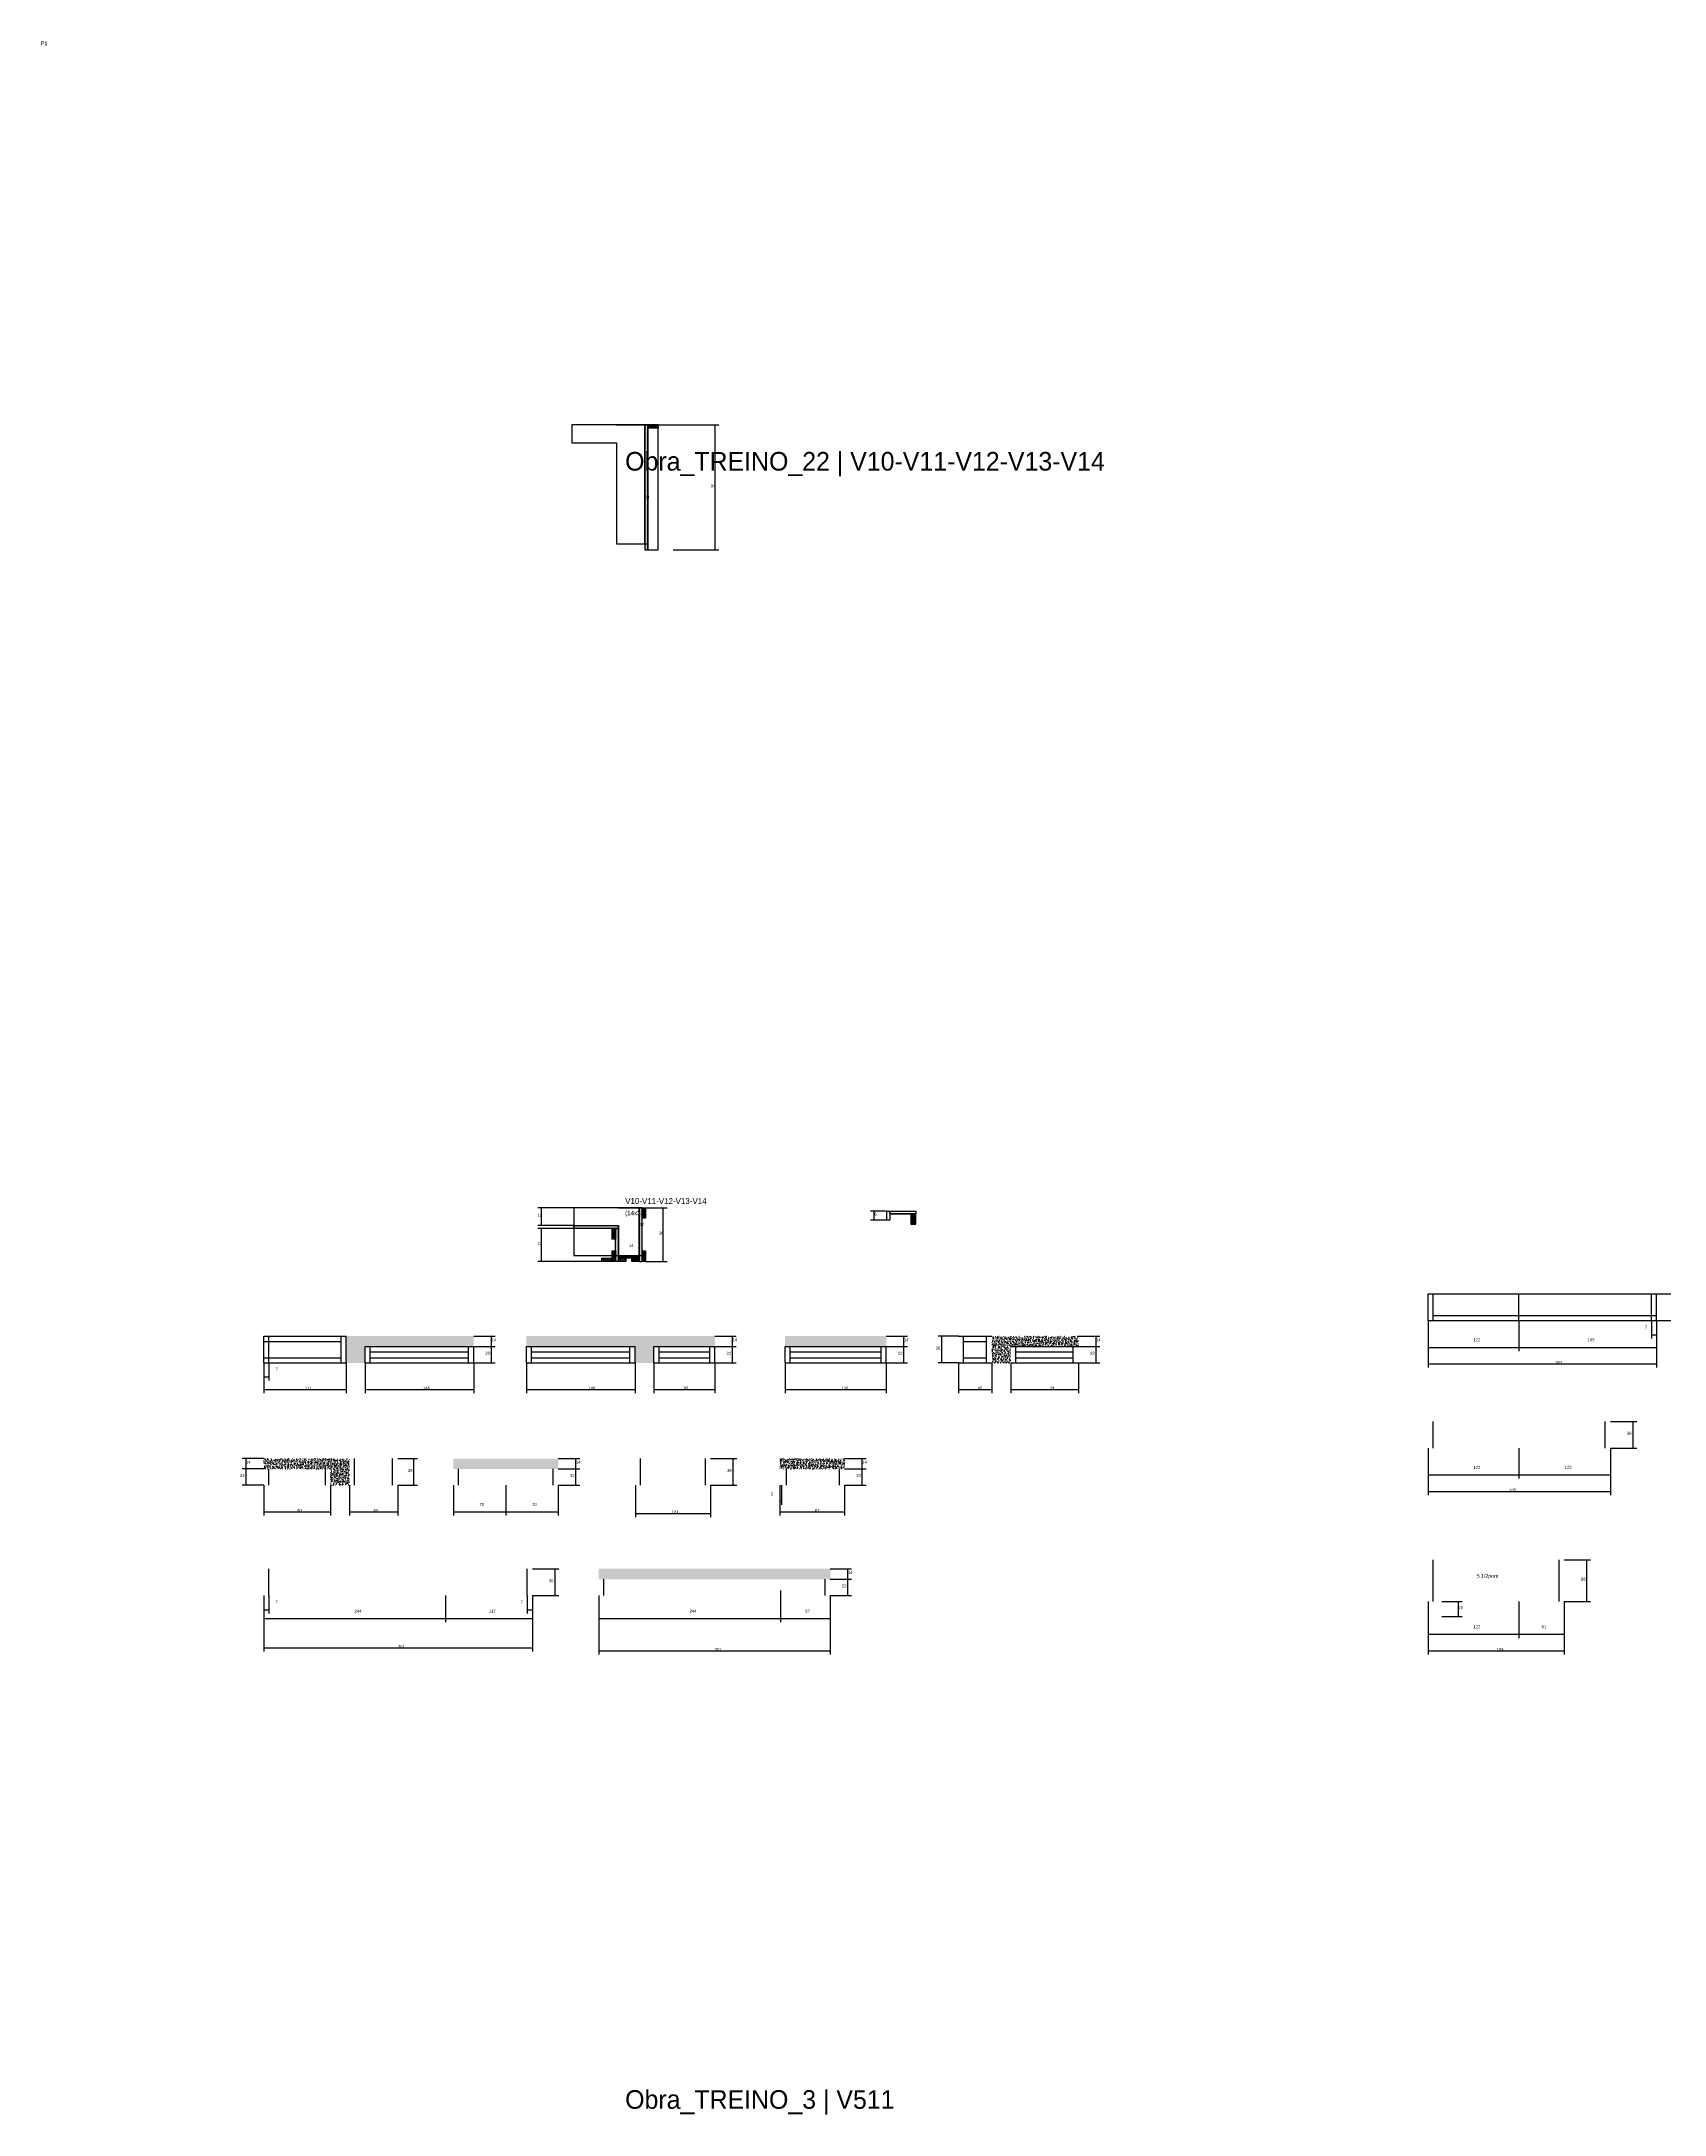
# Model space of a CAD drawing. Header units: metres. Extents: x -2848 to 22762, y -49062 to 1016.
# Drawn here: x 15216 to 17396, y -36418 to -33634 of the extents above; entities that cross this region are included whole.
import ezdxf

# ---------------------------------------------------------------- set-up
doc = ezdxf.new("R2010")
doc.units = ezdxf.units.M
for name, color, linetype in [('CONCRETO', 251, 'Continuous'), ('COTA', 4, 'Continuous'), ('Cota Seção (2x)', 4, 'Continuous'), ('Hachura', 253, 'Continuous'), ('LABEL_ID', 3, 'Continuous'), ('Madeira', 126, 'Continuous'), ('NOMENCLATURA', 7, 'Continuous'), ('Painéis', 200, 'Continuous'), ('SARR_2.2x7', 40, 'Continuous'), ('Texto Seção', 7, 'Continuous')]:
    doc.layers.add(name, color=color, linetype=linetype)

msp = doc.modelspace()

# ---------------------------------------------------------------- hatches: boundary and pattern name
at = {"layer": 'COTA'}
h = msp.add_hatch(dxfattribs=at)
h.set_pattern_fill('AR-CONC', scale=0.03)
h.paths.add_polyline_path([(15625.4, -35372.4), (15625.4, -35408.4), (15650.7, -35408.4), (15650.7, -35386.4), (15796.6, -35386.4), (15796.6, -35372.4)])
h = msp.add_hatch(dxfattribs=at)
h.set_pattern_fill('AR-CONC', scale=0.03)
h.paths.add_polyline_path([(16038.6, -35386.4), (16120.5, -35386.4), (16120.5, -35372.4), (15867.4, -35372.4), (15867.4, -35386.4), (16013.3, -35386.4), (16013.3, -35408.4), (16038.6, -35408.4)])
h = msp.add_hatch(dxfattribs=at)
h.set_pattern_fill('AR-CONC', scale=0.03)
h.paths.add_polyline_path([(16350.7, -35386.4), (16350.7, -35372.4), (16214.7, -35372.4), (16214.7, -35386.4)])
h = msp.add_hatch(dxfattribs=at)
h.set_pattern_fill('AR-CONC', scale=0.03)
h.paths.add_polyline_path([(16492.5, -35408.4), (16517.8, -35408.4), (16517.8, -35386.4), (16608.8, -35386.4), (16608.8, -35372.4), (16492.5, -35372.4)])
h = msp.add_hatch(dxfattribs=at)
h.set_pattern_fill('AR-CONC', scale=0.03)
h.paths.add_polyline_path([(15629.7, -35536.7), (15514.5, -35536.7), (15514.5, -35550.7), (15604.4, -35550.7), (15604.4, -35572.7), (15629.7, -35572.7)])
h = msp.add_hatch(dxfattribs=at)
h.set_pattern_fill('AR-CONC', scale=0.03)
h.paths.add_polyline_path([(15910.2, -35550.7), (15910.2, -35536.7), (15769.3, -35536.7), (15769.3, -35550.7)])
h = msp.add_hatch(dxfattribs=at)
h.set_pattern_fill('AR-CONC', scale=0.03)
h.paths.add_polyline_path([(16294.8, -35550.7), (16294.8, -35536.7), (16207.9, -35536.7), (16207.9, -35550.7)])
h = msp.add_hatch(dxfattribs=at)
h.set_pattern_fill('AR-CONC', scale=0.03)
h.paths.add_polyline_path([(16275.5, -35698.8), (16275.5, -35684.8), (15964.5, -35684.8), (15964.5, -35698.8)])
at = {"layer": 'Hachura'}
h = msp.add_hatch(color=8, dxfattribs=at)
h.dxf.hatch_style = 1
h.paths.add_polyline_path([(16030.3, -34148.5), (16026.3, -34148.5), (16026.3, -34148.5), (16026.3, -34316.5), (16026.3, -34316.5), (16030.3, -34316.5), (16030.3, -34316.5), (16030.3, -34148.5)])
h = msp.add_hatch(dxfattribs=at)
h.set_pattern_fill('ANSI31', scale=0.5)
h.paths.add_polyline_path([(16044.3, -34148.5), (16044.3, -34152.9), (16044.3, -34152.9), (16030.3, -34152.9), (16030.3, -34152.9), (16030.3, -34148.5), (16030.3, -34148.5), (16044.3, -34148.5)])
h = msp.add_hatch(color=8, dxfattribs=at)
h.dxf.hatch_style = 1
h.paths.add_polyline_path([(16023, -35200), (16019, -35200), (16019, -35200), (16019, -35272), (16019, -35272), (16023, -35272), (16023, -35272), (16023, -35200)])
h = msp.add_hatch(dxfattribs=at)
h.set_pattern_fill('ANSI31', scale=0.5)
h.paths.add_polyline_path([(16027.4, -35214), (16023, -35214), (16023, -35214), (16023, -35200), (16023, -35200), (16027.4, -35200), (16027.4, -35200), (16027.4, -35214)])
h = msp.add_hatch(color=8, dxfattribs=at)
h.dxf.hatch_style = 1
h.paths.add_polyline_path([(15931, -35228), (15931, -35224), (15931, -35224), (15991, -35224), (15991, -35224), (15991, -35228), (15991, -35228), (15931, -35228)])
h = msp.add_hatch(dxfattribs=at)
h.set_pattern_fill('ANSI31', scale=0.5)
h.paths.add_polyline_path([(15987, -35242), (15982.6, -35242), (15982.6, -35242), (15982.6, -35228), (15982.6, -35228), (15987, -35228), (15987, -35228), (15987, -35242)])
h = msp.add_hatch(color=8, dxfattribs=at)
h.dxf.hatch_style = 1
h.paths.add_polyline_path([(15987, -35228), (15991, -35228), (15991, -35228), (15991, -35272), (15991, -35272), (15987, -35272), (15987, -35272), (15987, -35228)])
h = msp.add_hatch(dxfattribs=at)
h.set_pattern_fill('ANSI31', scale=0.5)
h.paths.add_polyline_path([(15982.6, -35267.6), (15982.6, -35272), (15982.6, -35272), (15968.6, -35272), (15968.6, -35272), (15968.6, -35267.6), (15968.6, -35267.6), (15982.6, -35267.6)])
h = msp.add_hatch(dxfattribs=at)
h.set_pattern_fill('ANSI31', scale=0.5)
h.paths.add_polyline_path([(15987, -35272), (15982.6, -35272), (15982.6, -35272), (15982.6, -35258), (15982.6, -35258), (15987, -35258), (15987, -35258), (15987, -35272)])
h = msp.add_hatch(color=8, dxfattribs=at)
h.dxf.hatch_style = 1
h.paths.add_polyline_path([(15991, -35267.6), (15991, -35264), (15991, -35264), (16019, -35264), (16019, -35264), (16019, -35267.6), (16019, -35267.6), (15991, -35267.6)])
h = msp.add_hatch(dxfattribs=at)
h.set_pattern_fill('ANSI31', scale=0.5)
h.paths.add_polyline_path([(15991, -35272), (15991, -35267.6), (15991, -35267.6), (16001, -35267.6), (16001, -35267.6), (16001, -35272), (16001, -35272), (15991, -35272)])
h = msp.add_hatch(dxfattribs=at)
h.set_pattern_fill('ANSI31', scale=0.5)
h.paths.add_polyline_path([(16009, -35272), (16009, -35267.6), (16009, -35267.6), (16019, -35267.6), (16019, -35267.6), (16019, -35272), (16019, -35272), (16009, -35272)])
h = msp.add_hatch(dxfattribs=at)
h.set_pattern_fill('ANSI31', scale=0.5)
h.paths.add_polyline_path([(16027.4, -35272), (16023, -35272), (16023, -35272), (16023, -35258), (16023, -35258), (16027.4, -35258), (16027.4, -35258), (16027.4, -35272)])
at = {"layer": 'Madeira'}
h = msp.add_hatch(dxfattribs=at)
h.set_pattern_fill('ANSI31', scale=0.2)
h.paths.add_polyline_path([(16390.5, -35208.1), (16383.5, -35208.1), (16383.5, -35222.1), (16390.5, -35222.1)])

# ---------------------------------------------------------------- linework, layer by layer
at = {"layer": 'CONCRETO'}
for points in [[(16026.3, -34168.5), (16026.3, -34148.5), (15928.3, -34148.5), (15928.3, -34172.5), (15988.3, -34172.5), (15988.3, -34308.5), (16026.3, -34308.5), (16026.3, -34168.5)], [(15931, -35200), (15931, -35224), (15991, -35224), (15991, -35264), (16019, -35264), (16019, -35220), (16019, -35200), (15991, -35200), (15991, -35200)], [(15931, -35264), (16019, -35264), (16019, -35200), (15931, -35200)]]:
    msp.add_lwpolyline(points, close=True, dxfattribs=at)
at = {"layer": 'COTA'}
for p, q in [((16044.3, -34148.5), (16125.7, -34148.5)), ((16120.7, -34316.5), (16120.7, -34148.5)), ((16064.3, -34316.5), (16125.7, -34316.5)), ((15931, -35200), (15882.6, -35200)), ((15887.6, -35224), (15887.6, -35200)), ((16011.9, -35200), (16056.2, -35200)), ((16051.2, -35272), (16051.2, -35200)), ((15931, -35224), (15882.6, -35224)), ((15931, -35228), (15882.6, -35228)), ((15887.6, -35272), (15887.6, -35228)), ((15968.6, -35272), (15882.6, -35272)), ((16027.4, -35272), (16056.2, -35272)), ((17385.3, -35315.5), (17420.7, -35315.5)), ((17078.3, -35351.5), (17078.3, -35392.4)), ((17078.3, -35351.5), (17078.3, -35414.7)), ((17200.3, -35351.5), (17200.3, -35392.4)), ((17200.3, -35351.5), (17200.3, -35392.4)), ((17378.3, -35351.5), (17378.3, -35375.5)), ((17385.3, -35351.5), (17385.3, -35392.4)), ((17385.3, -35351.5), (17385.3, -35414.7)), ((17385.3, -35351.5), (17420.7, -35351.5)), ((17385.3, -35351.5), (17385.3, -35375.5)), ((15796.6, -35372.4), (15825.3, -35372.4)), ((15820.3, -35386.4), (15820.3, -35372.4)), ((16120.5, -35372.4), (16149.2, -35372.4)), ((16144.2, -35386.4), (16144.2, -35372.4)), ((16350.7, -35372.4), (16379.3, -35372.4)), ((16374.3, -35386.4), (16374.3, -35372.4)), ((16447.6, -35372.4), (16420.2, -35372.4)), ((16425.2, -35408.4), (16425.2, -35372.4)), ((16608.8, -35372.4), (16637.4, -35372.4)), ((16632.4, -35386.4), (16632.4, -35372.4)), ((17378.3, -35370.5), (17385.3, -35370.5)), ((15514.5, -35408.4), (15514.5, -35449.1)), ((15514.5, -35408.4), (15514.5, -35431.9)), ((15521.5, -35408.4), (15521.5, -35431.9)), ((15625.4, -35408.4), (15625.4, -35449.1)), ((15650.7, -35408.4), (15650.7, -35449.1)), ((15796.6, -35386.4), (15825.3, -35386.4)), ((15796.6, -35386.4), (15825.3, -35386.4)), ((15796.6, -35408.4), (15796.6, -35449.1)), ((15796.6, -35408.4), (15825.3, -35408.4)), ((15820.3, -35408.4), (15820.3, -35386.4)), ((15867.4, -35408.4), (15867.4, -35449.1)), ((16013.3, -35408.4), (16013.3, -35449.1)), ((16038.6, -35408.4), (16038.6, -35449.1)), ((16120.5, -35386.4), (16149.2, -35386.4)), ((16120.5, -35386.4), (16149.2, -35386.4)), ((16120.5, -35408.4), (16120.5, -35449.1)), ((16120.5, -35408.4), (16149.2, -35408.4)), ((16144.2, -35408.4), (16144.2, -35386.4)), ((16214.7, -35408.4), (16214.7, -35449.1)), ((16350.7, -35386.4), (16379.3, -35386.4)), ((16350.7, -35386.4), (16379.3, -35386.4)), ((16350.7, -35408.4), (16350.7, -35449.1)), ((16350.7, -35408.4), (16379.3, -35408.4)), ((16374.3, -35408.4), (16374.3, -35386.4)), ((16447.6, -35408.4), (16420.2, -35408.4)), ((16447.6, -35408.4), (16447.6, -35449.1)), ((16492.5, -35408.4), (16492.5, -35449.1)), ((16517.8, -35408.4), (16517.8, -35449.1)), ((16608.8, -35386.4), (16637.4, -35386.4)), ((16608.8, -35386.4), (16637.4, -35386.4)), ((16608.8, -35408.4), (16608.8, -35449.1)), ((16608.8, -35408.4), (16637.4, -35408.4)), ((16632.4, -35408.4), (16632.4, -35386.4)), ((17078.3, -35387.4), (17200.3, -35387.4)), ((17078.3, -35409.7), (17385.3, -35409.7)), ((17200.3, -35387.4), (17385.3, -35387.4)), ((15514.5, -35426.9), (15521.5, -35426.9)), ((15514.5, -35444.1), (15625.4, -35444.1)), ((15650.7, -35444.1), (15796.6, -35444.1)), ((15867.4, -35444.1), (16013.3, -35444.1)), ((16038.6, -35444.1), (16120.5, -35444.1)), ((16214.7, -35444.1), (16350.7, -35444.1)), ((16447.6, -35444.1), (16492.5, -35444.1)), ((16517.8, -35444.1), (16608.8, -35444.1)), ((17323.3, -35486.8), (17358.7, -35486.8)), ((17353.7, -35522.8), (17353.7, -35486.8)), ((17078.3, -35522.8), (17078.3, -35563.7)), ((17078.3, -35522.8), (17078.3, -35586)), ((17200.3, -35522.8), (17200.3, -35563.7)), ((17200.3, -35522.8), (17200.3, -35563.7)), ((17323.3, -35522.8), (17323.3, -35563.7)), ((17323.3, -35522.8), (17323.3, -35586)), ((17323.3, -35522.8), (17358.7, -35522.8)), ((15514.5, -35536.7), (15485.8, -35536.7)), ((15514.5, -35550.7), (15485.8, -35550.7)), ((15514.5, -35550.7), (15485.8, -35550.7)), ((15490.8, -35550.7), (15490.8, -35536.7)), ((15490.8, -35572.7), (15490.8, -35550.7)), ((15694.6, -35536.7), (15721.3, -35536.7)), ((15716.3, -35572.7), (15716.3, -35536.7)), ((15910.2, -35536.7), (15938.9, -35536.7)), ((15910.2, -35550.7), (15938.9, -35550.7)), ((15910.2, -35550.7), (15938.9, -35550.7)), ((15933.9, -35550.7), (15933.9, -35536.7)), ((15933.9, -35572.7), (15933.9, -35550.7)), ((16114.8, -35536.7), (16150.2, -35536.7)), ((16145.2, -35572.7), (16145.2, -35536.7)), ((16294.8, -35536.7), (16323.5, -35536.7)), ((16294.8, -35550.7), (16323.5, -35550.7)), ((16294.8, -35550.7), (16323.5, -35550.7)), ((16318.5, -35550.7), (16318.5, -35536.7)), ((16318.5, -35572.7), (16318.5, -35550.7)), ((15514.5, -35572.7), (15485.8, -35572.7)), ((15514.5, -35572.7), (15514.5, -35613.4)), ((15604.4, -35572.7), (15604.4, -35613.4)), ((15629.7, -35572.7), (15629.7, -35613.4)), ((15694.6, -35572.7), (15694.6, -35613.4)), ((15694.6, -35572.7), (15721.3, -35572.7)), ((15769.3, -35572.7), (15769.3, -35613.4)), ((15839.8, -35572.7), (15839.8, -35613.4)), ((15839.8, -35572.7), (15839.8, -35613.4)), ((15910.2, -35572.7), (15938.9, -35572.7)), ((15910.2, -35572.7), (15910.2, -35613.4)), ((16013.8, -35572.7), (16013.8, -35615.5)), ((16114.8, -35572.7), (16114.8, -35615.5)), ((16114.8, -35572.7), (16150.2, -35572.7)), ((16207.9, -35572.7), (16207.9, -35613.4)), ((16207.9, -35572.7), (16207.9, -35599.1)), ((16209.9, -35572.7), (16209.9, -35599.1)), ((16294.8, -35572.7), (16294.8, -35613.4)), ((16294.8, -35572.7), (16323.5, -35572.7)), ((17078.3, -35558.7), (17200.3, -35558.7)), ((17200.3, -35558.7), (17323.3, -35558.7)), ((16207.9, -35594.1), (16209.9, -35594.1)), ((17078.3, -35581), (17323.3, -35581)), ((15514.5, -35608.4), (15604.4, -35608.4)), ((15629.7, -35608.4), (15694.6, -35608.4)), ((15769.3, -35608.4), (15839.8, -35608.4)), ((15839.8, -35608.4), (15910.2, -35608.4)), ((16013.8, -35610.5), (16114.8, -35610.5)), ((16207.9, -35608.4), (16294.8, -35608.4)), ((15875.5, -35684.8), (15910.8, -35684.8)), ((15905.8, -35720.8), (15905.8, -35684.8)), ((16275.5, -35684.8), (16304.1, -35684.8)), ((16299.1, -35698.8), (16299.1, -35684.8)), ((17261.3, -35672.7), (17296.7, -35672.7)), ((17291.7, -35728.7), (17291.7, -35672.7)), ((16208.5, -35713.8), (16208.5, -35756.7)), ((16208.5, -35713.8), (16208.5, -35756.7)), ((16275.5, -35698.8), (16304.1, -35698.8)), ((16275.5, -35698.8), (16304.1, -35698.8)), ((16299.1, -35720.8), (16299.1, -35698.8)), ((15514.5, -35720.8), (15514.5, -35796)), ((15514.5, -35720.8), (15514.5, -35756.7)), ((15514.5, -35720.8), (15514.5, -35744.9)), ((15514.5, -35739.9), (15521.5, -35739.9)), ((15521.5, -35720.8), (15521.5, -35744.9)), ((15758.5, -35720.8), (15758.5, -35756.7)), ((15758.5, -35720.8), (15758.5, -35756.7)), ((15868.4, -35720.8), (15868.4, -35744.9)), ((15868.4, -35739.9), (15875.4, -35739.9)), ((15875.4, -35720.8), (15875.4, -35796)), ((15875.4, -35720.8), (15910.8, -35720.8)), ((15875.4, -35720.8), (15875.4, -35756.7)), ((15875.4, -35720.8), (15875.4, -35744.9)), ((15964.5, -35720.8), (15964.5, -35800)), ((15964.5, -35720.8), (15964.5, -35756.7)), ((16275.5, -35720.8), (16275.5, -35800)), ((16275.5, -35720.8), (16304.1, -35720.8)), ((16275.5, -35720.8), (16275.5, -35756.7)), ((17078.3, -35728.7), (17078.3, -35777.8)), ((17078.3, -35728.7), (17078.3, -35800)), ((17096.8, -35728.7), (17124.1, -35728.7)), ((17119.1, -35748.7), (17119.1, -35728.7)), ((17200.3, -35728.7), (17200.3, -35777.8)), ((17200.3, -35728.7), (17200.3, -35777.8)), ((17261.3, -35728.7), (17261.3, -35777.8)), ((17261.3, -35728.7), (17261.3, -35800)), ((17261.3, -35728.7), (17296.7, -35728.7)), ((15514.5, -35751.7), (15758.5, -35751.7)), ((15758.5, -35751.7), (15875.4, -35751.7)), ((15964.5, -35751.7), (16208.5, -35751.7)), ((16208.5, -35751.7), (16275.5, -35751.7)), ((17078.3, -35772.8), (17200.3, -35772.8)), ((17096.8, -35748.7), (17124.1, -35748.7)), ((17200.3, -35772.8), (17261.3, -35772.8)), ((15514.5, -35791), (15875.4, -35791)), ((15964.5, -35795), (16275.5, -35795)), ((17078.3, -35795), (17261.3, -35795))]:
    msp.add_line(p, q, dxfattribs=at)
at = {"layer": 'Cota Seção (2x)'}
for p, q in [((15988.3, -34148.5), (16031.3, -34148.5)), ((16026.3, -34308.5), (16026.3, -34148.5)), ((15988.3, -34308.5), (16031.3, -34308.5)), ((15991, -35200), (16024, -35200)), ((16019, -35264), (16019, -35200)), ((16351.5, -35204.5), (16329.5, -35204.5)), ((16351.5, -35216.5), (16329.5, -35216.5)), ((16334.5, -35216.5), (16334.5, -35204.5)), ((15991, -35264), (15991, -35259)), ((15991, -35264), (16024, -35264)), ((15991, -35264), (16019, -35264)), ((16019, -35264), (16019, -35259))]:
    msp.add_line(p, q, dxfattribs=at)
at = {"layer": 'Madeira'}
for points in [[(16044.3, -34148.5), (16044.3, -34152.9), (16030.3, -34152.9), (16030.3, -34148.5)], [(16044.3, -34148.5), (16030.3, -34148.5), (16030.3, -34316.5), (16044.3, -34316.5)], [(16027.4, -35214), (16023, -35214), (16023, -35200), (16027.4, -35200)], [(16390.5, -35208.1), (16383.5, -35208.1), (16383.5, -35222.1), (16390.5, -35222.1)], [(15987, -35242), (15982.6, -35242), (15982.6, -35228), (15987, -35228)], [(15982.6, -35267.6), (15982.6, -35272), (15968.6, -35272), (15968.6, -35267.6)], [(15987, -35272), (15982.6, -35272), (15982.6, -35258), (15987, -35258)], [(15991, -35272), (15991, -35267.6), (16001, -35267.6), (16001, -35272)], [(16009, -35272), (16009, -35267.6), (16019, -35267.6), (16019, -35272)], [(16027.4, -35272), (16023, -35272), (16023, -35258), (16027.4, -35258)]]:
    msp.add_lwpolyline(points, close=True, dxfattribs=at)
at = {"layer": 'Painéis'}
for p, q in [((16019, -35272), (16019, -35200)), ((16351.5, -35216.5), (16351.5, -35204.5)), ((16355.5, -35204.5), (16390.5, -35204.5)), ((16355.5, -35208.1), (16355.5, -35204.5)), ((16355.5, -35208.1), (16390.5, -35208.1)), ((15931, -35224), (15991, -35224)), ((15931, -35228), (15931, -35224)), ((15991, -35228), (15991, -35224)), ((15991, -35272), (15991, -35228)), ((15991, -35264), (16019, -35264)), ((15991, -35267.6), (15991, -35264)), ((16019, -35267.6), (16019, -35264)), ((17078.3, -35315.5), (17385.3, -35315.5)), ((17078.3, -35351.5), (17078.3, -35315.5)), ((17200.3, -35351.5), (17200.3, -35315.5)), ((17385.3, -35351.5), (17385.3, -35315.5)), ((17078.3, -35351.5), (17385.3, -35351.5)), ((15514.5, -35372.4), (15625.4, -35372.4)), ((15514.5, -35408.4), (15514.5, -35372.4)), ((15625.4, -35408.4), (15625.4, -35372.4)), ((16447.6, -35372.4), (16492.5, -35372.4)), ((15514.5, -35408.4), (15625.4, -35408.4)), ((15650.7, -35386.4), (15796.6, -35386.4)), ((15650.7, -35408.4), (15650.7, -35386.4)), ((15650.7, -35408.4), (15796.6, -35408.4)), ((15796.6, -35408.4), (15796.6, -35386.4)), ((15867.4, -35386.4), (16013.3, -35386.4)), ((15867.4, -35408.4), (15867.4, -35386.4)), ((15867.4, -35408.4), (16013.3, -35408.4)), ((16013.3, -35408.4), (16013.3, -35386.4)), ((16038.6, -35386.4), (16120.5, -35386.4)), ((16038.6, -35408.4), (16038.6, -35386.4)), ((16038.6, -35408.4), (16120.5, -35408.4)), ((16120.5, -35408.4), (16120.5, -35386.4)), ((16214.7, -35386.4), (16350.7, -35386.4)), ((16214.7, -35408.4), (16214.7, -35386.4)), ((16214.7, -35408.4), (16350.7, -35408.4)), ((16350.7, -35408.4), (16350.7, -35386.4)), ((16447.6, -35408.4), (16492.5, -35408.4)), ((16517.8, -35386.4), (16608.8, -35386.4)), ((16517.8, -35408.4), (16608.8, -35408.4))]:
    msp.add_line(p, q, dxfattribs=at)
for points in [[(16030.3, -34148.5), (16026.3, -34148.5), (16026.3, -34316.5), (16030.3, -34316.5)], [(16023, -35200), (16019, -35200), (16019, -35272), (16023, -35272)], [(16355.5, -35216.5), (16351.5, -35216.5), (16351.5, -35204.5), (16355.5, -35204.5)], [(15931, -35228), (15931, -35224), (15991, -35224), (15991, -35228)], [(15987, -35228), (15991, -35228), (15991, -35272), (15987, -35272)], [(15991, -35267.6), (15991, -35264), (16019, -35264), (16019, -35267.6)]]:
    msp.add_lwpolyline(points, close=True, dxfattribs=at)
msp.add_lwpolyline([(16355.5, -35204.5), (16390.5, -35204.5), (16390.5, -35208.1), (16355.5, -35208.1), (16355.5, -35204.5)], dxfattribs=at)
at = {"layer": 'SARR_2.2x7'}
for p, q in [((17085.3, -35351.5), (17085.3, -35315.5)), ((17378.3, -35351.5), (17378.3, -35315.5)), ((17085.3, -35344.5), (17200.3, -35344.5)), ((17200.3, -35344.5), (17385.3, -35344.5)), ((15514.5, -35379.4), (15618.4, -35379.4)), ((15521.5, -35408.4), (15521.5, -35372.4)), ((15618.4, -35408.4), (15618.4, -35372.4)), ((16454.6, -35408.4), (16454.6, -35372.4)), ((16454.6, -35379.4), (16485.5, -35379.4)), ((16485.5, -35408.4), (16485.5, -35372.4)), ((15514.5, -35401.4), (15618.4, -35401.4)), ((15657.7, -35408.4), (15657.7, -35386.4)), ((15657.7, -35393.4), (15789.6, -35393.4)), ((15657.7, -35401.4), (15789.6, -35401.4)), ((15789.6, -35408.4), (15789.6, -35386.4)), ((15874.4, -35408.4), (15874.4, -35386.4)), ((15874.4, -35393.4), (16006.3, -35393.4)), ((15874.4, -35401.4), (16006.3, -35401.4)), ((16006.3, -35408.4), (16006.3, -35386.4)), ((16045.6, -35408.4), (16045.6, -35386.4)), ((16045.6, -35393.4), (16113.5, -35393.4)), ((16045.6, -35401.4), (16113.5, -35401.4)), ((16113.5, -35408.4), (16113.5, -35386.4)), ((16221.7, -35408.4), (16221.7, -35386.4)), ((16221.7, -35393.4), (16343.7, -35393.4)), ((16221.7, -35401.4), (16343.7, -35401.4)), ((16343.7, -35408.4), (16343.7, -35386.4)), ((16454.6, -35401.4), (16485.5, -35401.4)), ((16524.8, -35408.4), (16524.8, -35386.4)), ((16524.8, -35393.4), (16601.8, -35393.4)), ((16524.8, -35401.4), (16601.8, -35401.4)), ((16601.8, -35408.4), (16601.8, -35386.4)), ((17085.3, -35522.8), (17085.3, -35486.8)), ((17316.3, -35522.8), (17316.3, -35486.8)), ((15521.5, -35572.7), (15521.5, -35550.7)), ((15597.4, -35572.7), (15597.4, -35550.7)), ((15636.7, -35572.7), (15636.7, -35536.7)), ((15687.6, -35572.7), (15687.6, -35536.7)), ((15776.3, -35572.7), (15776.3, -35550.7)), ((15903.2, -35572.7), (15903.2, -35550.7)), ((16020.8, -35572.7), (16020.8, -35536.7)), ((16107.8, -35572.7), (16107.8, -35536.7)), ((16216.9, -35572.7), (16216.9, -35550.7)), ((16287.8, -35572.7), (16287.8, -35550.7)), ((15521.5, -35720.8), (15521.5, -35684.8)), ((15868.4, -35720.8), (15868.4, -35684.8)), ((17085.3, -35728.7), (17085.3, -35672.7)), ((17254.3, -35728.7), (17254.3, -35672.7)), ((15971.5, -35720.8), (15971.5, -35698.8)), ((16268.5, -35720.8), (16268.5, -35698.8))]:
    msp.add_line(p, q, dxfattribs=at)

# ---------------------------------------------------------------- texts
at = {"layer": 'COTA'}
for s, p in [('84', (16115.2, -34232.5)), ('12', (15882.1, -35212)), ('36', (16045.7, -35236)), ('22', (15882.1, -35250)), ('14', (15820.3, -35379.4)), ('14', (16144.2, -35379.4)), ('14', (16374.3, -35379.4)), ('14', (16632.4, -35379.4)), ('122', (17139.3, -35379.4)), ('185', (17292.8, -35379.3)), ('7', (17369.4, -35362.4)), ('22', (15812.3, -35397.4)), ('22', (16136.2, -35397.4)), ('22', (16366.3, -35397.4)), ('36', (16417, -35390.4)), ('22', (16624.4, -35397.4)), ('307', (17249.3, -35409.7)), ('7', (15530.3, -35418.8)), ('111', (15569.9, -35444.1)), ('146', (15728.6, -35444.1)), ('146', (15950.4, -35444.1)), ('82', (16078.6, -35444.1)), ('136', (16290.4, -35444.1)), ('45', (16473.6, -35444.1)), ('91', (16570.8, -35444.1)), ('36', (17345.5, -35504.8)), ('14', (15490.8, -35543.7)), ('36', (15708.1, -35554.7)), ('14', (15933.9, -35543.7)), ('36', (16137, -35554.7)), ('14', (16318.5, -35543.7)), ('122', (17139.3, -35550.7)), ('123', (17261.8, -35550.5)), ('22', (15482.8, -35561.7)), ('22', (15925.9, -35561.7)), ('22', (16310.5, -35561.7)), ('245', (17187.3, -35581)), ('90', (15559.4, -35608.4)), ('65', (15662.1, -35608.4)), ('70', (15804.5, -35600.3)), ('70', (15875, -35600.3)), ('101', (16062.3, -35610.5)), ('2', (16195.8, -35586.1)), ('87', (16254.9, -35608.4)), ('14', (16299.1, -35691.8)), ('36', (15897.6, -35702.8)), ('22', (16291.1, -35709.8)), ('56', (17283.6, -35700.7)), ('7', (15530.3, -35731.8)), ('244', (15636.5, -35743.7)), ('117', (15816.9, -35743.7)), ('7', (15859.5, -35731.8)), ('244', (16086.5, -35743.7)), ('67', (16242, -35743.6)), ('20', (17119.1, -35738.7)), ('122', (17139.3, -35764.7)), ('61', (17230.8, -35764.7)), ('361', (15694.9, -35791)), ('311', (16120, -35795)), ('183', (17170.3, -35795))]:
    msp.add_text(s, height=4, dxfattribs=at).set_placement(p)
at = {"layer": 'Cota Seção (2x)'}
for s, p in [('80', (16026.3, -34247.4)), ('6', (16334.5, -35210.5)), ('32', (16019, -35224.5)), ('14', (16005, -35252.5))]:
    msp.add_text(s, height=4, dxfattribs=at).set_placement(p)
at = {"layer": 'LABEL_ID'}
for s, p in [('Obra_TREINO_22 | V10-V11-V12-V13-V14', (16000, -34210)), ('Obra_TREINO_3 | V511', (16000, -36410))]:
    msp.add_text(s, height=25, dxfattribs=at).set_placement(p)
at = {"layer": 'NOMENCLATURA'}
for s, p in [('P1', (15215.5, -33638.7)), ('5 1/2pont', (17143.9, -35696.8))]:
    msp.add_text(s, height=5, dxfattribs=at).set_placement(p)
at = {"layer": 'Texto Seção'}
for s, height, p in [('V10-V11-V12-V13-V14', 8, (16000, -35195)), ('(14x32)', 6, (16000, -35210))]:
    msp.add_text(s, height=height, dxfattribs=at).set_placement(p)

doc.saveas('drawing.dxf')
